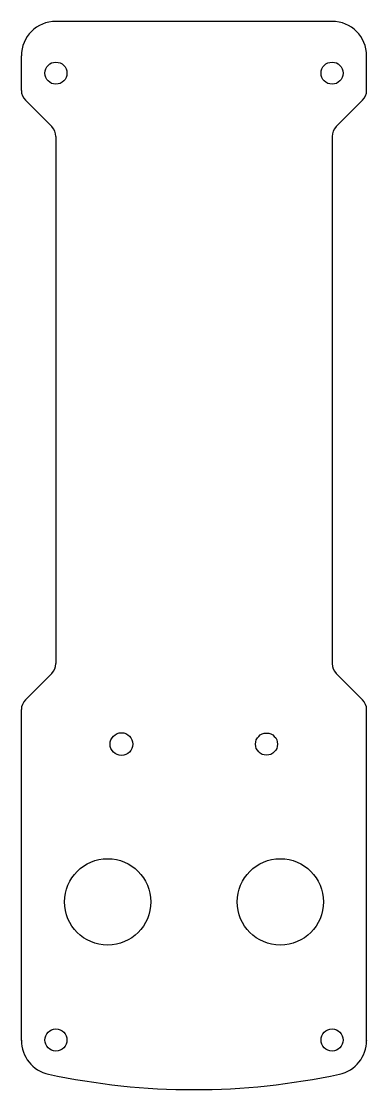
# Model space of a CAD drawing. Header units: millimetres. Extents: x -25 to 25, y -100 to 55.
import ezdxf

# ---------------------------------------------------------------- set-up
doc = ezdxf.new("R2010")
doc.units = ezdxf.units.MM

msp = doc.modelspace()

# ---------------------------------------------------------------- linework, layer by layer
for p, q in [((20, 55), (-20, 55)), ((-25, 45), (-25, 50)), ((25, 45), (25, 50)), ((-24.41, 43.59), (-20.59, 39.76)), ((24.41, 43.59), (20.59, 39.76)), ((-20, 38.34), (-20, -38)), ((20, 38.34), (20, -38)), ((-24.41, -43.24), (-20.59, -39.41)), ((24.41, -43.24), (20.59, -39.41)), ((-25, -92.55), (-25, -44.66)), ((25, -92.55), (25, -44.66)), ((-25, -92.5), (-25, -92.55)), ((25, -92.5), (25, -92.55))]:
    msp.add_line(p, q)
for centre, radius in [((-20, 47.5), 1.6), ((20, 47.5), 1.6), ((-10.5, -49.66), 1.65), ((10.5, -49.66), 1.6), ((-12.5, -72.5), 6.25), ((12.5, -72.5), 6.25), ((-20, -92.5), 1.6), ((20, -92.5), 1.6)]:
    msp.add_circle(centre, radius)
for centre, radius, start, end in [((-20, 50), 5, 90, 180), ((20, 50), 5, 0, 90), ((-23, 45), 2, 180, 225), ((23, 45), 2, 315, 0), ((-22, 38.34), 2, 0, 45), ((22, 38.34), 2, 135, 180), ((-22, -38), 2, 315, 0), ((22, -38), 2, 180, 225), ((-23, -44.66), 2, 135, 180), ((23, -44.66), 2, 0, 45), ((-20, -92.55), 5, 180, 257.8058), ((20, -92.55), 5, 282.1942, 0), ((0, 0), 99.69, 257.8058, 282.1942)]:
    msp.add_arc(centre, radius, start, end)

doc.saveas('drawing.dxf')
